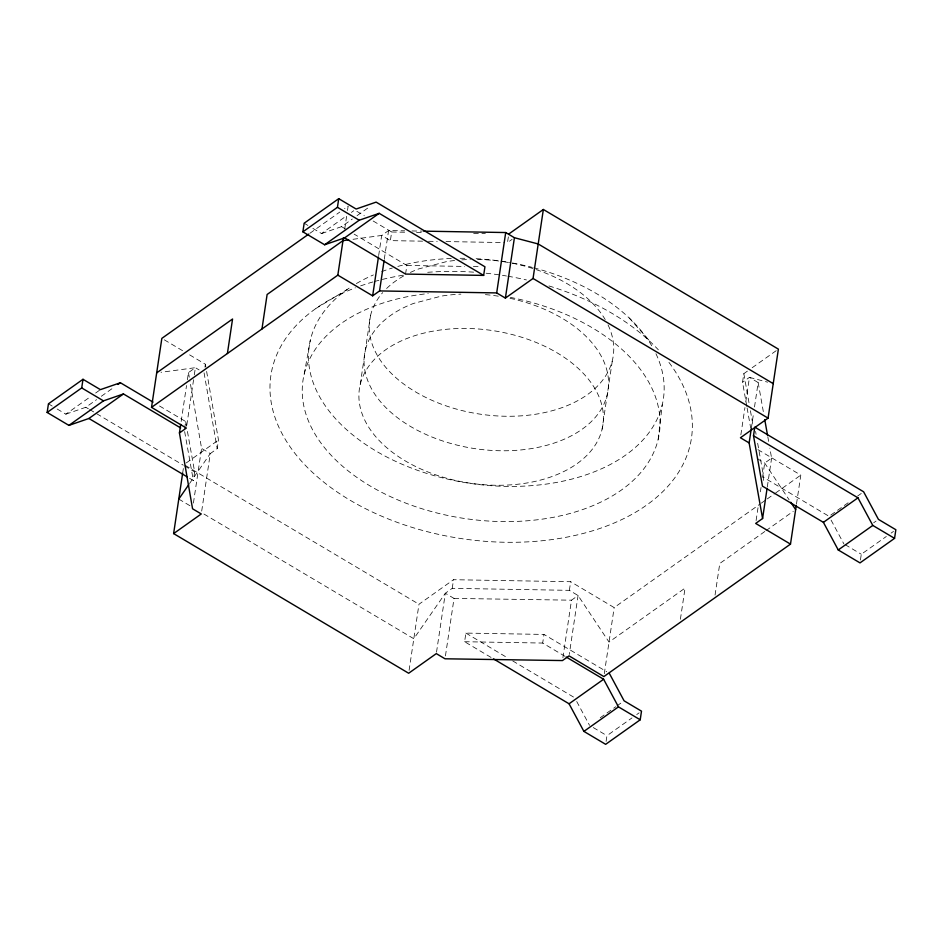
<?xml version="1.0" encoding="UTF-8"?>
<svg xmlns="http://www.w3.org/2000/svg" width="943" height="943" viewBox="0 0 943 943"><rect width="100%" height="100%" fill="white"/><g stroke="black" fill="none" stroke-linecap="round" stroke-linejoin="round"><path stroke-width="0.71" stroke-dasharray="4.71 3.54" d="M658.143 439.485L662.234 404.783M181.162 421.462L186.537 385.534M187.386 379.781L188.47 372.591L195.378 367.687L199.103 369.904M184.616 428.723L185.688 421.533L158.059 405.113M186.785 425.187L194.093 376.304M194.305 374.878L195.378 367.687L160.994 372.296M182.647 473.209L183.508 467.457M204.937 367.11L205.374 364.234L187.963 353.884M189.59 478.301L193.362 480.553L194.647 471.924L187.221 430.173M193.421 503.043L201.59 448.408L190.203 382.61M201.696 511.082L210.289 453.583L217.208 448.679L218.493 440.051L206.116 368.524M344.702 229.137L346.635 216.206M347.495 210.454L348.144 206.14L344.56 208.686M378.662 255.577L381.667 235.455L388.587 230.552L404.688 230.823M360.214 384.567L370.528 315.563M384.284 259.301L388.587 230.552M422.582 241.172L390.378 240.63L391.663 232.002L373.015 220.921M405.561 274.071L406.857 265.443L354.12 234.112M409.085 670.367L418.975 604.239L453.524 579.709L570.656 581.713L614.176 607.575L760.129 503.986M436.515 652.179L445.332 593.241L452.239 588.338L569.372 590.342L578.071 595.516L609.025 642.077L685.054 588.114L680.327 619.74M452.239 588.338L453.524 579.709M445.438 655.915L454.031 598.416L445.332 593.241L413.812 638.741L202.78 513.346M508.36 236.882L507.499 242.622L512.108 239.357M491.032 657.424L464.604 641.723L465.889 633.095L543.97 634.427L606.75 671.734M565.069 656.352L542.685 643.055L543.97 634.427M569.372 590.342L570.656 581.713M562.9 657.684L571.493 600.184L578.071 595.516L569.266 654.454M602.106 429.148A123.085 77.126 8.5 0 0 436.244 330.604A123.085 77.126 8.5 0 0 405.125 460.821A123.085 77.126 8.5 0 0 602.106 429.148L612.42 360.155M604.298 673.703L614.176 607.575M606.09 741.446L606.95 735.693L631.975 717.929M746.856 406.527L742.542 382.28L743.827 373.664L747.41 371.118M715.053 595.092L719.78 563.466L764.832 531.487M740.856 434.876L744.946 407.565M745.795 401.812L749.449 377.377L767.637 382.163M751.288 428.558L753.646 412.739M754.506 406.987L758.16 382.552L749.449 377.377L742.542 382.28M756.097 520.548L758.255 506.167M760.4 491.798L761.036 487.484M762.545 477.417L764.69 463.048L771.61 458.145L769.83 448.161M763.335 480.4L763.759 477.523L757.099 440.086M767.307 486.894L771.61 458.145M796.505 503.868L800.807 475.119L757.276 449.245M860.429 560.012L861.289 554.26L886.314 536.496M304.176 374.241L310.4 339.928M189.555 483.523L210.289 453.583L201.59 448.408M309.929 233.263L339.775 212.069M57.146 409.003L65.845 414.166L90.87 396.414M95.644 393.019L100.406 389.636M312.876 228.383L321.575 233.558L346.6 215.794M351.374 212.411L353.755 210.725M65.845 414.166L85.837 407.27L96.563 399.655M101.325 396.272L114.433 386.96M321.575 233.558L341.566 226.65L352.293 219.035M357.055 215.652L370.163 206.352M186.313 462.895L218.493 440.051M752.172 367.735L777.197 349.983M761.331 503.138L766.105 499.743M767.307 498.894L774.486 493.79M775.676 492.941L800.807 475.119M766.011 530.65L793.275 511.295M848.111 502.784L829.05 516.316L763.759 477.523M857.647 496.018L861.23 493.484M873.678 522.764L876.059 521.078M600.255 717.729L615.755 706.743M616.946 705.894L622.899 701.663M891.088 533.113L893.469 531.416M636.737 714.546L639.118 712.849M315.764 308.573L347.036 289.595M353.012 239.298L381.667 235.455L390.378 240.63M454.031 598.416L571.493 600.184M412.008 230.952L422.252 231.118M391.663 232.002L407.765 232.273M416.558 232.426L423.879 232.556M473.657 233.404L485.362 233.605M428.44 241.278L437.222 241.432M446.015 241.573L504.576 242.575M406.857 265.443L464.699 266.433M473.374 266.586L480.6 266.704M464.604 641.723L542.685 643.055M356.843 211.315L364.304 215.747M757.229 458.616L764.69 463.048L789.126 499.814M341.566 226.65L345.327 228.89M304.165 223.208L307.901 225.436M845.128 544.653L861.289 554.26M164.33 339.845L182.989 350.926M185.193 465.335L418.975 604.239M85.837 407.27L88.371 408.767M89.632 409.521L183.26 465.158M184.533 465.913L194.647 471.924M465.889 633.095L507.64 657.908M512.709 660.913L574.7 697.749M48.435 403.828L52.171 406.044M593.265 727.56L606.95 735.693M178.781 499.083L190.144 505.837M629.193 317.956L650.823 342.262M831.066 520.076L843.879 543.911M576.727 701.509L589.54 725.344M758.16 382.552L763.488 412.504M767.802 436.75L768.816 442.456M755.567 431.446L756.074 434.334M743.827 373.664L749.155 403.616M750.428 410.747L753.221 426.436M747.104 407.954L750.663 427.922M185.688 421.533L186.962 428.735M184.651 431.599L193.362 480.553M205.374 364.234L205.869 367.098M204.077 372.862L217.208 448.679M188.47 372.591L189.956 381.172M510.316 297.375A180.125 112.865 8.5 0 1 635.299 478.419A180.125 112.865 8.5 0 1 340.836 464.722A180.125 112.865 8.5 0 1 428.216 293.556M509.986 298.306A123.085 77.126 8.5 0 1 596.895 415.439A123.085 77.126 8.5 0 1 408.791 425.423A123.085 77.126 8.5 0 1 413.505 303.434L441.407 296.102A123.085 77.126 8.5 0 1 460.903 294.122M485.421 294.629A123.085 77.126 8.5 0 1 498.541 296.208M668.952 362.395A212.611 133.222 8.5 0 1 587.831 532.206A212.611 133.222 8.5 0 1 304.931 464.911A212.611 133.222 8.5 0 1 355.393 287.804M360.639 285.882A212.611 133.222 8.5 0 1 372.945 281.945M374.347 281.544A212.611 133.222 8.5 0 1 403.58 275.144M427.709 272.303A212.611 133.222 8.5 0 1 474.423 272.209M486.128 273.222A212.611 133.222 8.5 0 1 506.474 275.993M507.912 276.228A212.611 133.222 8.5 0 1 526.442 279.941M548.967 285.941A212.611 133.222 8.5 0 1 658.391 349.865M655.951 353.708A179.04 112.182 8.5 0 1 450.448 479.751A179.04 112.182 8.5 0 1 351.574 286.519M356.36 283.572A179.04 112.182 8.5 0 1 373.393 274.943M381.679 271.619A179.04 112.182 8.5 0 1 392.312 268.024M397.852 266.421A179.04 112.182 8.5 0 1 451.237 258.476M460.113 258.299A179.04 112.182 8.5 0 1 466.031 258.335M476.121 258.688A179.04 112.182 8.5 0 1 499.484 260.916M500.933 261.117A179.04 112.182 8.5 0 1 509.597 262.484M512.45 263.003A179.04 112.182 8.5 0 1 532.371 267.411M533.785 267.788A179.04 112.182 8.5 0 1 651.731 345.763M608.046 324.911A123.085 77.126 8.5 0 1 481.225 414.307A123.085 77.126 8.5 0 1 382.705 292.601M386.606 288.487A123.085 77.126 8.5 0 1 403.922 275.78M410.394 272.444A123.085 77.126 8.5 0 1 418.657 268.932L446.558 261.6A123.085 77.126 8.5 0 1 454.762 260.492M461.787 259.867A123.085 77.126 8.5 0 1 470.357 259.478M477.523 259.466A123.085 77.126 8.5 0 1 502.254 261.482M503.703 261.706A123.085 77.126 8.5 0 1 509.444 262.673M512.285 263.215A123.085 77.126 8.5 0 1 605.194 319.571"/><path stroke-width="1.41" d="M180.667 427.933L123.462 393.95L88.901 418.48L68.91 425.387L47.15 412.456L48.435 403.828L82.996 379.298L100.406 389.636L120.398 382.74L153.037 402.131M47.15 412.456L81.711 387.915L82.996 379.298M796.293 505.307L790.493 544.111L603.874 676.579L569.053 655.88L562.464 660.56L445.013 658.792L436.303 653.617L408.661 673.243L173.618 533.585L201.272 513.959L192.561 508.784L179.441 432.967L186.349 428.063L151.528 407.364L161.842 338.372L308.726 234.112M179.441 432.967L180.726 424.338M173.618 533.585L182.647 473.209M227.404 353.519L232.556 319.017L156.691 372.874M261.965 328.989L267.117 294.487L342.981 240.642L348.71 239.876M302.88 231.837L304.165 223.208L338.726 198.678L356.136 209.028L376.127 202.12L484.938 266.786L483.653 275.403L405.561 274.071L344.631 237.86L324.64 244.767L302.88 231.837L337.441 207.307L338.726 198.678M151.528 407.364L337.83 275.144L343.417 237.766M337.83 275.144L372.65 295.831L378.449 257.015M372.65 295.831L379.558 290.927L384.072 260.739M790.493 544.111L755.673 523.424L762.581 518.52L749.131 442.927L740.432 437.752L768.073 418.126L778.388 349.134L543.357 209.476L533.043 278.468L505.389 298.094L496.69 292.919L505.707 232.544L423.725 231.153M505.389 298.094L514.418 237.719L505.707 232.544M493.543 658.921L569.065 703.784L583.894 731.391L605.654 744.322L640.214 719.792L641.499 711.163L624.089 700.814L609.261 673.219M749.131 442.927L751.288 428.558M753.504 435.76L754.789 427.132L863.611 491.786L878.44 519.381L895.85 529.73L894.565 538.359L860.004 562.888L838.244 549.958L823.404 522.351L762.474 486.152L753.504 435.76L857.965 497.821L872.794 525.428L894.565 538.359M762.581 518.52L767.095 488.333M178.781 499.083L188.73 484.714M118.016 384.426L120.398 382.74M68.91 425.387L103.471 400.858L123.462 393.95M324.64 244.767L359.2 220.238L379.192 213.33L483.653 275.403M344.631 237.86L379.192 213.33M508.796 234.005L543.357 209.476M823.404 522.351L857.965 497.821M569.065 703.784L603.626 679.255L618.455 706.861L640.214 719.792M838.244 549.958L872.794 525.428M583.894 731.391L618.455 706.861M379.558 290.927L496.69 292.919M514.418 237.719L538.194 243.966L773.236 383.636M533.043 278.468L768.073 418.126M337.441 207.307L359.2 220.238M566.319 657.094L603.626 679.255M81.711 387.915L103.471 400.858M88.901 418.48L187.068 476.804M790.764 502.265L795.644 509.609M764.749 419.635L767.543 435.324"/></g></svg>
